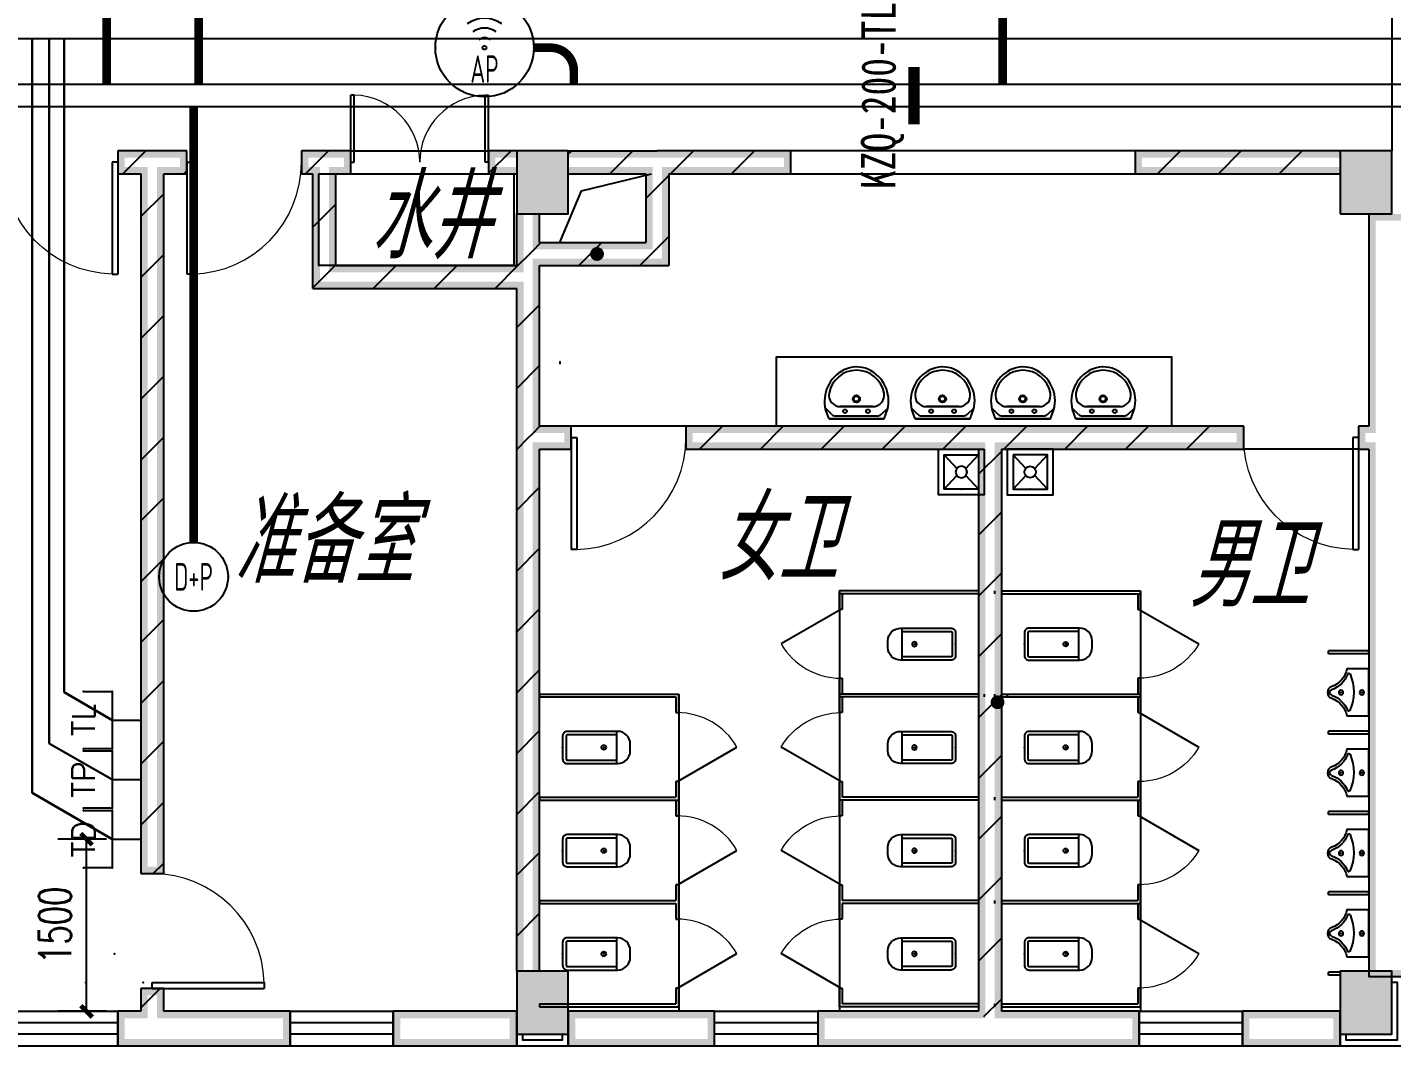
# Model space of a CAD drawing. Extents: x 1241380 to 1952554, y 1012187 to 1766051.
# Drawn here: x 1614576 to 1626465, y 1028613 to 1037489 of the extents above; entities that cross this region are included whole.
import ezdxf
from ezdxf.enums import TextEntityAlignment as Align

# ---------------------------------------------------------------- set-up
doc = ezdxf.new("R2010")
doc.units = 0
doc.linetypes.add('DASH', pattern=[0.35, 0.25, -0.1])
for name, color, linetype in [('1-建筑底图', 8, 'Continuous'), ('CABLETRAY_PDS', 4, 'Continuous'), ('EQUIP-插座', 3, 'Continuous'), ('EQUIP-照明', 3, 'Continuous'), ('EQUIP-通讯', 3, 'Continuous'), ('PUB_HATCH', 8, 'Continuous'), ('TEL_DIM', 3, 'Continuous'), ('WIRE-综合布线', 5, 'Continuous'), ('光纤点位', 3, 'Continuous'), ('内网桥架', 1, 'Continuous'), ('抗震支吊架', 2, 'Continuous'), ('红机电话', 3, 'Continuous'), ('蓝机电话', 3, 'Continuous')]:
    doc.layers.add(name, color=color, linetype=linetype)
doc.layers.add('内网线路', color=1, linetype='Continuous', lineweight=30)
doc.layers.get('EQUIP-插座').off()
doc.styles.add('_TEL_ATTDEF', font='GBENOR', dxfattribs={"width": 0.8, "height": 3, "bigfont": 'GBCBIG'})
doc.styles.add('_TEL_DIM', font='SIMPLEX', dxfattribs={"width": 0.8, "height": 3.5, "bigfont": 'HZTXT'})
doc.styles.add('A_DIM_T3', font='SIMPLEX', dxfattribs={"width": 0.7, "bigfont": 'HZ'})
doc.styles.add('kzcad', font='', dxfattribs={"width": 0.8})
doc.styles.get("Standard").update_dxf_attribs({"font": 'gbeitc.shx', "bigfont": 'gbcbig.shx'})
doc.styles.get('kzcad').set_extended_font_data('SimSun')
doc.linetypes.add('JIEDI', pattern='A,1.25,-0.25,0.25,-0.25,0.625,["/",Standard,S=0.6,R=0,X=0,Y=-0.3],0.625,-0.25,0.25,-0.25', length=4)
doc.dimstyles.new('_TCH_ARCH&&100', dxfattribs={"dimtxt": 280, "dimasz": 100, "dimexe": 250, "dimexo": 300, "dimgap": 135, "dimtad": 1, "dimdec": 0, "dimzin": 0, "dimdsep": 46, "dimtxsty": 'A_DIM_T3', "dimblk": 'ARCHTICK', "dimcen": 0.09, "dimclrt": 7, "dimazin": 2, "dimtfac": 1, "dimtdec": 0, "dimtix": 1, "dimtmove": 2, "dimatfit": 3, "dimfxl": 100, "dimtolj": 1, "dimtzin": 0, "dimarcsym": 0})
pattern_1 = [(45, (933820.03, 485085.73), (-265.16515, 265.16515), [])]

# ---------------------------------------------------------------- blocks, each defined once
blk = doc.blocks.new('$lvtry$00000202')
at = {"color": 0}
for p, q in [((-110, -40, 0), (-110, -470, 0)), ((100, -30, 0), (-100, -30, 0)), ((110, -470, 0), (110, -40, 0)), ((140, -470, 0), (-140, -470, 0))]:
    blk.add_line(p, q, dxfattribs=at)
at = {"color": 0, "elevation": 0}
blk.add_lwpolyline([(140, -40, 0.414214), (100, 0), (-100, 0, 0.414214), (-140, -40), (-140, -480, 0.414214), (-30, -590), (30, -590, 0.414214), (140, -480)], format="xyb", close=True, dxfattribs=at)
at = {"color": 0}
blk.add_circle((0, -359, 0), 20, dxfattribs=at)
for centre, start, end in [((-100, -40, 0), 90, 180), ((100, -40, 0), 0, 90)]:
    blk.add_arc(centre, 10, start, end, dxfattribs=at)
for p in [(0, 0, 0), (0, -359, 0)]:
    blk.add_point(p, dxfattribs=at)
blk = doc.blocks.new('$TCHSYS$APDOOR2D')
blk.add_line((0.5, 0), (0, 0.866))
at = {"lineweight": 13}
blk.add_arc((0.5, 0), 1, 120, 180, dxfattribs=at)
blk = doc.blocks.new('$lvtry$00000191')
for p, q in [((-150, -150), (-39, -269)), ((39, -269), (150, -150)), ((-150, -450), (-39, -331)), ((39, -331), (150, -450))]:
    blk.add_line(p, q)
for points in [[(200, -500), (200, -100), (-200, -100), (-200, -500)], [(150, -450), (150, -150), (-150, -150), (-150, -450)]]:
    blk.add_lwpolyline(points, close=True)
blk.add_circle((0, -300), 50)
blk.add_point((0, -150))
blk = doc.blocks.new('_E6')
for p, q in [((240, 0), (-240, 0)), ((-237, 0), (239, 0)), ((240, 0), (270, -79)), ((-213, -36), (-271, -91)), ((-240, 0), (-270, -79)), ((-179, -23), (181, -23)), ((141, -105), (-141, -105)), ((-141, -105), (141, -105)), ((217, -37), (274, -95))]:
    blk.add_line(p, q)
for centre, radius in [((-99, -65), 16.3), ((101, -65), 16.3), ((2, -172), 31.6), ((2, -172), 23)]:
    blk.add_circle(centre, radius)
for centre, radius, start, end in [((28, -152), 307, 166.1751, 244.7296), ((-141, -205), 100, 90, 190.5602), ((-179, -73), 50, 90, 133.181), ((-28, -152), 307, 297.0639, 13.8249), ((141, -205), 100, 349.4398, 90), ((181, -73), 50, 44.5607, 90), ((0, -179), 243, 190.5602, 349.4398), ((0, -201), 250, 245.8071, 296.4628), ((28, -152), 307, 266.589, 266.5936)]:
    blk.add_arc(centre, radius, start, end)
at = {"width": 0.8, "flags": 9}
for tag in ['XSIZE', 'YSIZE']:
    blk.add_attdef(tag, (0, 0), '', height=0.5, dxfattribs=at)
blk = doc.blocks.new('$DorLib2D$00000001')
at = {"color": 0}
for p, q in [((0.45, 0.975), (0.5, 0.975)), ((0.45, 0), (0.45, 0.975)), ((0.5, 0), (0.5, 0.975)), ((0.5, 0), (0.45, 0))]:
    blk.add_line(p, q, dxfattribs=at)
at = {"color": 0, "lineweight": 13}
blk.add_arc((0.475, 0), 0.975, 91.4693, 180, dxfattribs=at)
blk = doc.blocks.new('$WINLIB2D$00000001')
at = {"color": 0}
for points in [[(-0.5, 0.5), (-0.5, -0.5)], [(-0.5, 0.5), (0.5, 0.5)], [(0.5, -0.5), (0.5, 0.5)], [(0.5, 0.167), (-0.5, 0.167)], [(0.5, -0.167), (-0.5, -0.167)], [(-0.5, -0.5), (0.5, -0.5)]]:
    blk.add_lwpolyline(points, dxfattribs=at)
blk = doc.blocks.new('$DorLib2D$00000002')
at = {"color": 0}
for p, q in [((-0.5, 0), (-0.5, 0.4875)), ((-0.475, 0.4875), (-0.5, 0.4875)), ((-0.475, 0), (-0.475, 0.4875)), ((0.475, 0), (0.475, 0.4875)), ((0.475, 0.4875), (0.5, 0.4875)), ((0.5, 0), (0.5, 0.4875)), ((-0.5, 0), (-0.475, 0)), ((0.5, 0), (0.475, 0))]:
    blk.add_line(p, q, dxfattribs=at)
at = {"color": 0, "lineweight": 13}
for centre, start, end in [((-0.4875, 0), 0, 88.53072), ((0.4875, 0), 91.46928, 180)]:
    blk.add_arc(centre, 0.4875, start, end, dxfattribs=at)
blk = doc.blocks.new('_FZH')
blk.add_lwpolyline([(-0.5, -0.5), (0.5, -0.5), (0.5, 0.5), (-0.5, 0.5)], close=True)
at = {"layer": 'PUB_HATCH'}
blk.add_solid([(-0.5, -0.5), (0.5, -0.5), (-0.5, 0.5), (0.5, 0.5)], dxfattribs=at)
blk = doc.blocks.new('$lvtry$00000222')
at = {"color": 0, "elevation": 0}
blk.add_lwpolyline([(-205, -191), (-205, 0), (205, 0), (205, -191, 0.268068), (51, -323, -0.317765), (0, -360, -0.317765), (-51, -323, 0.268068)], format="xyb", close=True, dxfattribs=at)
at = {"color": 0}
for centre in [(0, -60, 0), (0, -242, 0)]:
    blk.add_circle(centre, 20, dxfattribs=at)
for centre, radius, start, end in [((-152, -175, 0), 10, 114.1084, 248.1394), ((5, -526, 0), 395, 66.6675, 114.1084), ((-243, -401, 0), 233, 19.2639, 68.1394), ((243, -401, 0), 233, 110.4941, 160.7361), ((158, -173, 0), 10, 290.4941, 66.6675), ((0, -316, 0), 24, 199.2639, 269.4998), ((0, -316, 0), 24, 270.5002, 340.7361)]:
    blk.add_arc(centre, radius, start, end, dxfattribs=at)
for p in [(0, -60, 0), (0, -242, 0)]:
    blk.add_point(p, dxfattribs=at)
blk = doc.blocks.new('1-二层建筑底图')
at = {"layer": '1-建筑底图'}
h = blk.add_hatch(dxfattribs=at)
h.set_pattern_fill('普通砖', color=256, scale=150, style=0)
h.set_pattern_definition(pattern_1)
h.paths.add_polyline_path([(1615665, 1081488), (1615665, 1081621), (1615365, 1081621), (1615365, 1081421), (1615565, 1081421), (1615625, 1081481)])
for points in [[(1615665, 1081621), (1615365, 1081621), (1615425, 1081561), (1615665, 1081561)], [(1615365, 1081621), (1615365, 1081421), (1615425, 1081481), (1615425, 1081561)], [(1615965, 1081621), (1615665, 1081621), (1615665, 1081561), (1615905, 1081561)], [(1615965, 1081421), (1615965, 1081621), (1615905, 1081561), (1615905, 1081481)], [(1617165, 1081621), (1616965, 1081621), (1617025, 1081561), (1617165, 1081561)], [(1616965, 1081621), (1616965, 1081421), (1617025, 1081481), (1617025, 1081561)], [(1617395, 1081621), (1617165, 1081621), (1617165, 1081561), (1617335, 1081561)], [(1617395, 1081421), (1617395, 1081621), (1617335, 1081561), (1617335, 1081481)], [(1618840, 1081561), (1618840, 1081621), (1618595, 1081621), (1618655, 1081561)], [(1618595, 1081621), (1618595, 1081421), (1618655, 1081481), (1618655, 1081561)], [(1619290, 1081621), (1618840, 1081621), (1618900, 1081561), (1619230, 1081561)], [(1618840, 1081621), (1618840, 1081071), (1618900, 1081131), (1618900, 1081561)], [(1619290, 1081071), (1619290, 1081621), (1619230, 1081561), (1619230, 1081131)], [(1619290, 1081621), (1619290, 1081561), (1620065, 1081561), (1620065, 1081621)], [(1621229, 1081621), (1620065, 1081621), (1620065, 1081561), (1621169, 1081561)], [(1621229, 1081421), (1621229, 1081621), (1621169, 1081561), (1621169, 1081481)], [(1626015, 1081561), (1626015, 1081621), (1624229, 1081621), (1624289, 1081561)], [(1624229, 1081621), (1624229, 1081421), (1624289, 1081481), (1624289, 1081561)], [(1626465, 1081621), (1626015, 1081621), (1626075, 1081561), (1626405, 1081561)], [(1626015, 1081621), (1626015, 1081071), (1626075, 1081131), (1626075, 1081561)], [(1626465, 1081071), (1626465, 1081621), (1626405, 1081561), (1626405, 1081131)], [(1615365, 1081421), (1615565, 1081421), (1615625, 1081481), (1615425, 1081481)], [(1615565, 1081421), (1615565, 1075321), (1615625, 1075381), (1615625, 1081481)], [(1615765, 1081421), (1615965, 1081421), (1615905, 1081481), (1615705, 1081481)], [(1615765, 1075321), (1615765, 1081421), (1615705, 1081481), (1615705, 1075381)], [(1616965, 1081421), (1617065, 1081421), (1617125, 1081481), (1617025, 1081481)], [(1617065, 1080421), (1617065, 1081421), (1617125, 1081481), (1617125, 1080481)], [(1617265, 1081421), (1617395, 1081421), (1617335, 1081481), (1617205, 1081481)], [(1617265, 1080621), (1617265, 1081421), (1617205, 1081481), (1617205, 1080561)], [(1618840, 1081421), (1618840, 1081481), (1618655, 1081481), (1618595, 1081421)], [(1619290, 1081481), (1619290, 1081421), (1619965, 1081421), (1620025, 1081481)], [(1619965, 1081421), (1619965, 1080821), (1620025, 1080761), (1620025, 1081481)], [(1620165, 1081421), (1621229, 1081421), (1621169, 1081481), (1620105, 1081481)], [(1620165, 1081421), (1620165, 1080621), (1620105, 1080681), (1620105, 1081481)], [(1626015, 1081421), (1626015, 1081481), (1624289, 1081481), (1624229, 1081421)], [(1618840, 1081071), (1619290, 1081071), (1619230, 1081131), (1618900, 1081131)], [(1626015, 1081071), (1626465, 1081071), (1626405, 1081131), (1626075, 1081131)], [(1618900, 1081071), (1618840, 1081071), (1618840, 1080721), (1618900, 1080721)], [(1619040, 1081071), (1618980, 1081071), (1618980, 1080761), (1619040, 1080821)], [(1626265, 1081071), (1626265, 1079221), (1626325, 1079161), (1626325, 1081071)], [(1626465, 1081071), (1626465, 1081071), (1626265, 1081071), (1626265, 1081011), (1626565, 1081011), (1626565, 1081071)], [(1619040, 1080821), (1619965, 1080821), (1620025, 1080761), (1618980, 1080761)], [(1618840, 1080621), (1618840, 1080721), (1618900, 1080721), (1618900, 1080561)], [(1619040, 1080521), (1619040, 1080621), (1618980, 1080681), (1618980, 1080521)], [(1619040, 1080621), (1620165, 1080621), (1620105, 1080681), (1618980, 1080681)], [(1617265, 1080621), (1618840, 1080621), (1618900, 1080561), (1617205, 1080561)], [(1619040, 1079221), (1619040, 1080521), (1618980, 1080521), (1618980, 1079161)], [(1617065, 1080421), (1618840, 1080421), (1618900, 1080481), (1617125, 1080481)], [(1618840, 1079121), (1618840, 1080421), (1618900, 1080481), (1618900, 1079121)], [(1619315, 1079221), (1619040, 1079221), (1618980, 1079161), (1619255, 1079161)], [(1619315, 1079021), (1619315, 1079221), (1619255, 1079161), (1619255, 1079081)], [(1622965, 1079221), (1620315, 1079221), (1620375, 1079161), (1622965, 1079161)], [(1620315, 1079221), (1620315, 1079021), (1620375, 1079081), (1620375, 1079161)], [(1625175, 1079221), (1622965, 1079221), (1622965, 1079161), (1625115, 1079161)], [(1625175, 1079021), (1625175, 1079221), (1625115, 1079161), (1625115, 1079081)], [(1626265, 1079221), (1626175, 1079221), (1626235, 1079161), (1626325, 1079161)], [(1626175, 1079221), (1626175, 1079021), (1626235, 1079081), (1626235, 1079161)], [(1618840, 1074471), (1618900, 1074471), (1618900, 1079121), (1618840, 1079121)], [(1619040, 1079021), (1619315, 1079021), (1619255, 1079081), (1618980, 1079081)], [(1618980, 1074471), (1619040, 1074471), (1619040, 1079021), (1618980, 1079081)], [(1620315, 1079021), (1622865, 1079021), (1622925, 1079081), (1620375, 1079081)], [(1622865, 1079021), (1622865, 1074121), (1622925, 1074061), (1622925, 1079081)], [(1623065, 1079021), (1623065, 1074121), (1623005, 1074061), (1623005, 1079081)], [(1623065, 1079021), (1625175, 1079021), (1625115, 1079081), (1623005, 1079081)], [(1626175, 1079021), (1626265, 1079021), (1626325, 1079081), (1626235, 1079081)], [(1626265, 1079021), (1626265, 1074421), (1626325, 1074421), (1626325, 1079081)], [(1615565, 1075321), (1615765, 1075321), (1615705, 1075381), (1615625, 1075381)], [(1619290, 1074471), (1618840, 1074471), (1618900, 1074411), (1619230, 1074411)], [(1618840, 1074471), (1618840, 1073921), (1618900, 1073981), (1618900, 1074411)], [(1619290, 1073921), (1619290, 1074471), (1619230, 1074411), (1619230, 1073981)], [(1626465, 1074471), (1626015, 1074471), (1626075, 1074411), (1626405, 1074411)], [(1626015, 1074471), (1626015, 1073921), (1626075, 1073981), (1626075, 1074411)], [(1626565, 1074421), (1626265, 1074421), (1626265, 1074481), (1626565, 1074481)], [(1626465, 1073921), (1626465, 1074471), (1626405, 1074411), (1626405, 1073981)], [(1615765, 1074321), (1615565, 1074321), (1615625, 1074261), (1615705, 1074261)], [(1615565, 1074321), (1615565, 1074121), (1615625, 1074061), (1615625, 1074261)], [(1615765, 1074121), (1615765, 1074321), (1615705, 1074261), (1615705, 1074061)], [(1615565, 1074121), (1615365, 1074121), (1615425, 1074061), (1615625, 1074061)], [(1615365, 1074121), (1615365, 1073821), (1615425, 1073881), (1615425, 1074061)], [(1616865, 1074121), (1615765, 1074121), (1615705, 1074061), (1616805, 1074061)], [(1616865, 1073821), (1616865, 1074121), (1616805, 1074061), (1616805, 1073881)], [(1618840, 1074121), (1617765, 1074121), (1617825, 1074061), (1618780, 1074061)], [(1617765, 1074121), (1617765, 1073821), (1617825, 1073881), (1617825, 1074061)], [(1618840, 1073821), (1618840, 1074121), (1618780, 1074061), (1618780, 1073881)], [(1620565, 1074121), (1619290, 1074121), (1619350, 1074061), (1620505, 1074061)], [(1619290, 1074121), (1619290, 1073821), (1619350, 1073881), (1619350, 1074061)], [(1620565, 1073821), (1620565, 1074121), (1620505, 1074061), (1620505, 1073881)], [(1622865, 1074121), (1621465, 1074121), (1621525, 1074061), (1622925, 1074061)], [(1621465, 1074121), (1621465, 1073821), (1621525, 1073881), (1621525, 1074061)], [(1624265, 1074121), (1623065, 1074121), (1623005, 1074061), (1624205, 1074061)], [(1624265, 1073821), (1624265, 1074121), (1624205, 1074061), (1624205, 1073881)], [(1626015, 1074121), (1625165, 1074121), (1625225, 1074061), (1625955, 1074061)], [(1625165, 1074121), (1625165, 1073821), (1625225, 1073881), (1625225, 1074061)], [(1626015, 1073821), (1626015, 1074121), (1625955, 1074061), (1625955, 1073881)], [(1618840, 1073921), (1619290, 1073921), (1619230, 1073981), (1618900, 1073981)], [(1626015, 1073921), (1626465, 1073921), (1626405, 1073981), (1626075, 1073981)], [(1615365, 1073821), (1615665, 1073821), (1615665, 1073881), (1615425, 1073881)], [(1615665, 1073821), (1616865, 1073821), (1616805, 1073881), (1615665, 1073881)], [(1617765, 1073821), (1618840, 1073821), (1618780, 1073881), (1617825, 1073881)], [(1619290, 1073821), (1620565, 1073821), (1620505, 1073881), (1619350, 1073881)], [(1621465, 1073821), (1622965, 1073821), (1622965, 1073881), (1621525, 1073881)], [(1622965, 1073821), (1624265, 1073821), (1624205, 1073881), (1622965, 1073881)], [(1625165, 1073821), (1626015, 1073821), (1625955, 1073881), (1625225, 1073881)]]:
    blk.add_hatch(color=256, dxfattribs=at).paths.add_polyline_path(points)
h = blk.add_hatch(dxfattribs=at)
h.set_pattern_fill('普通砖', color=256, scale=150, style=0)
h.set_pattern_definition(pattern_1)
h.paths.add_polyline_path([(1615705, 1081481), (1615765, 1081421), (1615965, 1081421), (1615965, 1081621), (1615665, 1081621), (1615665, 1081488)])
h = blk.add_hatch(dxfattribs=at)
h.set_pattern_fill('普通砖', color=256, scale=150, style=0)
h.set_pattern_definition(pattern_1)
h.paths.add_polyline_path([(1617165, 1081488), (1617165, 1081621), (1616965, 1081621), (1616965, 1081421), (1617065, 1081421), (1617125, 1081481)])
h = blk.add_hatch(dxfattribs=at)
h.set_pattern_fill('普通砖', color=256, scale=150, style=0)
h.set_pattern_definition(pattern_1)
h.paths.add_polyline_path([(1617205, 1081481), (1617265, 1081421), (1617395, 1081421), (1617395, 1081621), (1617165, 1081621), (1617165, 1081488)])
h = blk.add_hatch(dxfattribs=at)
h.set_pattern_fill('普通砖', color=256, scale=150, style=0)
h.set_pattern_definition(pattern_1)
h.paths.add_polyline_path([(1618840, 1081421), (1618840, 1081621), (1618595, 1081621), (1618595, 1081421)])
h = blk.add_hatch(dxfattribs=at)
h.set_pattern_fill('普通砖', color=256, scale=150, style=0)
h.set_pattern_definition(pattern_1)
h.paths.add_polyline_path([(1619290, 1081621), (1619290, 1081421), (1619965, 1081421), (1620025, 1081481), (1620065, 1081488), (1620065, 1081621)])
h = blk.add_hatch(dxfattribs=at)
h.set_pattern_fill('普通砖', color=256, scale=150, style=0)
h.set_pattern_definition(pattern_1)
h.paths.add_polyline_path([(1620105, 1081481), (1620165, 1081421), (1621229, 1081421), (1621229, 1081621), (1620065, 1081621), (1620065, 1081488)])
h = blk.add_hatch(dxfattribs=at)
h.set_pattern_fill('普通砖', color=256, scale=150, style=0)
h.set_pattern_definition(pattern_1)
h.paths.add_polyline_path([(1626015, 1081421), (1626015, 1081621), (1624229, 1081621), (1624229, 1081421)])
h = blk.add_hatch(dxfattribs=at)
h.set_pattern_fill('普通砖', color=256, scale=150, style=0)
h.set_pattern_definition(pattern_1)
h.paths.add_polyline_path([(1615625, 1081481), (1615565, 1081421), (1615565, 1075321), (1615765, 1075321), (1615765, 1081421), (1615705, 1081481), (1615665, 1081488)])
h = blk.add_hatch(dxfattribs=at)
h.set_pattern_fill('普通砖', color=256, scale=150, style=0)
h.set_pattern_definition(pattern_1)
h.paths.add_polyline_path([(1617065, 1080421), (1617265, 1080621), (1617265, 1081421), (1617205, 1081481), (1617165, 1081488), (1617125, 1081481), (1617065, 1081421)])
h = blk.add_hatch(dxfattribs=at)
h.set_pattern_fill('普通砖', color=256, scale=150, style=0)
h.set_pattern_definition(pattern_1)
h.paths.add_polyline_path([(1620065, 1081488), (1620025, 1081481), (1619965, 1081421), (1619965, 1080821), (1620165, 1080621), (1620165, 1081421), (1620105, 1081481)])
h = blk.add_hatch(dxfattribs=at)
h.set_pattern_fill('普通砖', color=256, scale=150, style=0)
h.set_pattern_definition(pattern_1)
h.paths.add_polyline_path([(1619040, 1081071), (1618840, 1081071), (1618840, 1080721), (1618973, 1080721), (1618980, 1080761), (1619040, 1080821)])
h = blk.add_hatch(dxfattribs=at)
h.set_pattern_fill('普通砖', color=256, scale=150, style=0)
h.set_pattern_definition(pattern_1)
h.paths.add_polyline_path([(1618973, 1080721), (1618980, 1080681), (1619040, 1080621), (1620165, 1080621), (1619965, 1080821), (1619040, 1080821), (1618980, 1080761)])
h = blk.add_hatch(dxfattribs=at)
h.set_pattern_fill('普通砖', color=256, scale=150, style=0)
h.set_pattern_definition(pattern_1)
h.paths.add_polyline_path([(1618907, 1080521), (1619040, 1080521), (1619040, 1080621), (1618980, 1080681), (1618973, 1080721), (1618840, 1080721), (1618840, 1080621), (1618900, 1080561)])
h = blk.add_hatch(dxfattribs=at)
h.set_pattern_fill('普通砖', color=256, scale=150, style=0)
h.set_pattern_definition(pattern_1)
h.paths.add_polyline_path([(1617265, 1080621), (1617065, 1080421), (1618840, 1080421), (1618900, 1080481), (1618907, 1080521), (1618900, 1080561), (1618840, 1080621)])
h = blk.add_hatch(dxfattribs=at)
h.set_pattern_fill('普通砖', color=256, scale=150, style=0)
h.set_pattern_definition(pattern_1)
h.paths.add_polyline_path([(1618973, 1079121), (1618980, 1079161), (1619040, 1079221), (1619040, 1080521), (1618907, 1080521), (1618900, 1080481), (1618840, 1080421), (1618840, 1079121)])
h = blk.add_hatch(dxfattribs=at)
h.set_pattern_fill('普通砖', color=256, scale=150, style=0)
h.set_pattern_definition(pattern_1)
h.paths.add_polyline_path([(1618980, 1079081), (1619040, 1079021), (1619315, 1079021), (1619315, 1079221), (1619040, 1079221), (1618980, 1079161), (1618973, 1079121)])
h = blk.add_hatch(dxfattribs=at)
h.set_pattern_fill('普通砖', color=256, scale=150, style=0)
h.set_pattern_definition(pattern_1)
h.paths.add_polyline_path([(1622965, 1079088), (1622965, 1079221), (1620315, 1079221), (1620315, 1079021), (1622865, 1079021), (1622925, 1079081)])
h = blk.add_hatch(dxfattribs=at)
h.set_pattern_fill('普通砖', color=256, scale=150, style=0)
h.set_pattern_definition(pattern_1)
h.paths.add_polyline_path([(1623005, 1079081), (1623065, 1079021), (1625175, 1079021), (1625175, 1079221), (1622965, 1079221), (1622965, 1079088)])
h = blk.add_hatch(dxfattribs=at)
h.set_pattern_fill('普通砖', color=256, scale=150, style=0)
h.set_pattern_definition(pattern_1)
h.paths.add_polyline_path([(1626365, 1079121), (1626265, 1079221), (1626175, 1079221), (1626175, 1079021), (1626265, 1079021)])
h = blk.add_hatch(dxfattribs=at)
h.set_pattern_fill('普通砖', color=256, scale=150, style=0)
h.set_pattern_definition(pattern_1)
h.paths.add_polyline_path([(1618840, 1074471), (1619040, 1074471), (1619040, 1079021), (1618980, 1079081), (1618973, 1079121), (1618840, 1079121)])
h = blk.add_hatch(dxfattribs=at)
h.set_pattern_fill('普通砖', color=256, scale=150, style=0)
h.set_pattern_definition(pattern_1)
h.paths.add_polyline_path([(1622965, 1079088), (1622925, 1079081), (1622865, 1079021), (1622865, 1074121), (1622965, 1074021), (1623065, 1074121), (1623065, 1079021), (1623005, 1079081)])
h = blk.add_hatch(dxfattribs=at)
h.set_pattern_fill('普通砖', color=256, scale=150, style=0)
h.set_pattern_definition(pattern_1)
h.paths.add_polyline_path([(1615665, 1074021), (1615765, 1074121), (1615765, 1074321), (1615565, 1074321), (1615565, 1074121)])
for p, q in [((1626465, 1083621), (1626465, 1081621)), ((1615665, 1081621), (1615365, 1081621)), ((1615365, 1081621), (1615365, 1081421)), ((1615965, 1081621), (1615665, 1081621)), ((1615965, 1081421), (1615965, 1081621)), ((1617165, 1081621), (1616965, 1081621)), ((1616965, 1081621), (1616965, 1081421)), ((1617395, 1081621), (1617165, 1081621)), ((1617395, 1081421), (1617395, 1081621)), ((1617395, 1081621), (1618595, 1081621)), ((1618840, 1081621), (1618595, 1081621)), ((1618595, 1081621), (1618595, 1081421)), ((1619290, 1081621), (1620065, 1081621)), ((1621229, 1081621), (1620065, 1081621)), ((1621229, 1081421), (1621229, 1081621)), ((1626015, 1081621), (1624229, 1081621)), ((1624229, 1081621), (1624229, 1081421)), ((1615365, 1081421), (1615565, 1081421)), ((1615565, 1081421), (1615565, 1075321)), ((1615765, 1081421), (1615965, 1081421)), ((1615765, 1075321), (1615765, 1081421)), ((1616965, 1081421), (1617065, 1081421)), ((1617065, 1080421), (1617065, 1081421)), ((1617265, 1081421), (1617395, 1081421)), ((1617265, 1080621), (1617265, 1081421)), ((1617395, 1081421), (1618595, 1081421)), ((1618595, 1081421), (1618840, 1081421)), ((1619290, 1081421), (1619965, 1081421)), ((1619965, 1081421), (1619965, 1080821)), ((1620165, 1081421), (1621229, 1081421)), ((1620165, 1081421), (1620165, 1080621)), ((1624229, 1081421), (1626015, 1081421)), ((1618840, 1080721), (1618840, 1081071)), ((1619040, 1080821), (1619040, 1081071)), ((1626265, 1081071), (1626265, 1079221)), ((1619040, 1080821), (1619965, 1080821)), ((1618840, 1080621), (1618840, 1080721)), ((1617265, 1080621), (1618840, 1080621)), ((1619040, 1080521), (1619040, 1080621)), ((1619040, 1080621), (1620165, 1080621)), ((1619040, 1079221), (1619040, 1080521)), ((1617065, 1080421), (1618840, 1080421)), ((1618840, 1079121), (1618840, 1080421)), ((1619215, 1079786), (1619215, 1079761)), ((1619215, 1079786), (1619215, 1079761)), ((1619315, 1079221), (1619040, 1079221)), ((1619315, 1079021), (1619315, 1079221)), ((1620315, 1079221), (1619315, 1079221)), ((1622965, 1079221), (1620315, 1079221)), ((1620315, 1079221), (1620315, 1079021)), ((1625175, 1079221), (1622965, 1079221)), ((1625175, 1079021), (1625175, 1079221)), ((1626265, 1079221), (1626175, 1079221)), ((1626175, 1079221), (1626175, 1079021)), ((1618840, 1074471), (1618840, 1079121)), ((1619040, 1079021), (1619315, 1079021)), ((1619040, 1074471), (1619040, 1079021)), ((1620315, 1079021), (1622865, 1079021)), ((1622865, 1079021), (1622865, 1074121)), ((1623065, 1079021), (1623065, 1074121)), ((1623065, 1079021), (1625175, 1079021)), ((1626175, 1079021), (1625175, 1079021)), ((1626175, 1079021), (1626265, 1079021)), ((1626265, 1079021), (1626265, 1074421)), ((1622865, 1077786), (1621652, 1077786)), ((1621652, 1077624), (1621652, 1077786)), ((1622865, 1077786), (1621677, 1077786)), ((1622865, 1077786), (1622865, 1077761)), ((1622865, 1077786), (1622865, 1077761)), ((1623005, 1077786), (1623005, 1077761)), ((1623005, 1077786), (1623005, 1077761)), ((1623065, 1077786), (1624277, 1077786)), ((1624277, 1077624), (1624277, 1077786)), ((1622865, 1077761), (1621652, 1077761)), ((1622865, 1077761), (1621677, 1077761)), ((1621677, 1077761), (1621677, 1077624)), ((1623065, 1077761), (1624277, 1077761)), ((1624252, 1077761), (1624252, 1077624)), ((1621677, 1077624), (1621652, 1077624)), ((1624252, 1077624), (1624277, 1077624)), ((1626265, 1077262), (1625915, 1077262)), ((1625915, 1077237), (1625915, 1077262)), ((1626265, 1077237), (1625915, 1077237)), ((1626265, 1077237), (1626265, 1077262)), ((1621652, 1076861), (1621652, 1077024)), ((1621652, 1077024), (1621677, 1077024)), ((1621677, 1077024), (1621677, 1076886)), ((1624277, 1077024), (1624252, 1077024)), ((1624252, 1077024), (1624252, 1076886)), ((1624277, 1076861), (1624277, 1077024)), ((1619040, 1076886), (1620252, 1076886)), ((1619040, 1076886), (1619040, 1076861)), ((1619040, 1076861), (1620227, 1076861)), ((1620227, 1076861), (1620227, 1076724)), ((1620252, 1076724), (1620252, 1076886)), ((1622865, 1076886), (1621652, 1076886)), ((1621652, 1076724), (1621652, 1076886)), ((1622865, 1076886), (1621652, 1076886)), ((1622865, 1076861), (1621652, 1076861)), ((1622865, 1076861), (1621652, 1076861)), ((1622865, 1076886), (1621677, 1076886)), ((1622865, 1076886), (1621677, 1076886)), ((1622865, 1076861), (1621677, 1076861)), ((1621677, 1076861), (1621677, 1076724)), ((1622865, 1076861), (1621677, 1076861)), ((1622865, 1076886), (1622865, 1076861)), ((1622865, 1076886), (1622865, 1076861)), ((1622865, 1076886), (1622865, 1076861)), ((1622865, 1076886), (1622865, 1076861)), ((1622865, 1076886), (1622865, 1076861)), ((1622915, 1076886), (1622915, 1076861)), ((1622915, 1076886), (1622915, 1076861)), ((1622915, 1076886), (1622915, 1076861)), ((1622915, 1076886), (1622915, 1076861)), ((1622915, 1076886), (1622915, 1076861)), ((1623005, 1076886), (1623005, 1076861)), ((1623005, 1076886), (1623005, 1076861)), ((1623005, 1076886), (1623005, 1076861)), ((1623005, 1076886), (1623005, 1076861)), ((1623065, 1076886), (1624252, 1076886)), ((1623065, 1076886), (1624277, 1076886)), ((1623065, 1076886), (1624252, 1076886)), ((1623065, 1076861), (1624277, 1076861)), ((1623065, 1076861), (1624252, 1076861)), ((1623065, 1076861), (1624277, 1076861)), ((1623115, 1076886), (1623115, 1076861)), ((1623115, 1076886), (1623115, 1076861)), ((1623115, 1076886), (1623115, 1076861)), ((1623115, 1076886), (1623115, 1076861)), ((1624252, 1076861), (1624252, 1076724)), ((1624277, 1076724), (1624277, 1076886)), ((1620227, 1076724), (1620252, 1076724)), ((1621677, 1076724), (1621652, 1076724)), ((1624252, 1076724), (1624277, 1076724)), ((1626265, 1076562), (1625915, 1076562)), ((1625915, 1076537), (1625915, 1076562)), ((1626265, 1076537), (1625915, 1076537)), ((1626265, 1076537), (1626265, 1076562)), ((1620252, 1076124), (1620227, 1076124)), ((1620227, 1076124), (1620227, 1075986)), ((1620252, 1075961), (1620252, 1076124)), ((1621652, 1075961), (1621652, 1076124)), ((1621652, 1076124), (1621677, 1076124)), ((1621677, 1076124), (1621677, 1075986)), ((1624277, 1076124), (1624252, 1076124)), ((1624252, 1076124), (1624252, 1075986)), ((1624277, 1075961), (1624277, 1076124)), ((1619040, 1075986), (1620227, 1075986)), ((1619040, 1075986), (1619040, 1075961)), ((1619040, 1075986), (1619040, 1075961)), ((1619040, 1075961), (1620252, 1075961)), ((1620227, 1075961), (1620227, 1075824)), ((1620252, 1075824), (1620252, 1075986)), ((1621652, 1075824), (1621652, 1075986)), ((1622865, 1075961), (1621652, 1075961)), ((1622865, 1075986), (1621677, 1075986)), ((1621677, 1075961), (1621677, 1075824)), ((1622865, 1075986), (1622865, 1075961)), ((1622865, 1075986), (1622865, 1075961)), ((1623005, 1075986), (1623005, 1075961)), ((1623005, 1075986), (1623005, 1075961)), ((1623065, 1075986), (1624252, 1075986)), ((1623065, 1075986), (1624252, 1075986)), ((1623065, 1075961), (1624277, 1075961)), ((1623065, 1075961), (1624252, 1075961)), ((1624252, 1075961), (1624252, 1075824)), ((1624277, 1075824), (1624277, 1075974)), ((1620227, 1075824), (1620252, 1075824)), ((1621677, 1075824), (1621652, 1075824)), ((1624252, 1075824), (1624277, 1075824)), ((1626265, 1075862), (1625915, 1075862)), ((1625915, 1075837), (1625915, 1075862)), ((1626265, 1075837), (1625915, 1075837)), ((1626265, 1075837), (1626265, 1075862)), ((1615565, 1075321), (1615765, 1075321)), ((1620252, 1075224), (1620227, 1075224)), ((1620227, 1075224), (1620227, 1075086)), ((1620252, 1075074), (1620252, 1075224)), ((1621652, 1075074), (1621652, 1075224)), ((1621652, 1075224), (1621677, 1075224)), ((1621677, 1075224), (1621677, 1075086)), ((1624277, 1075224), (1624252, 1075224)), ((1624252, 1075224), (1624252, 1075086)), ((1624277, 1075061), (1624277, 1075224)), ((1619040, 1075086), (1620227, 1075086)), ((1619040, 1075086), (1619040, 1075061)), ((1619040, 1075061), (1620227, 1075061)), ((1620227, 1075061), (1620227, 1074924)), ((1620252, 1074924), (1620252, 1075074)), ((1621652, 1074924), (1621652, 1075074)), ((1622865, 1075086), (1621677, 1075086)), ((1622865, 1075061), (1621677, 1075061)), ((1621677, 1075061), (1621677, 1074924)), ((1622865, 1075086), (1622865, 1075061)), ((1623005, 1075086), (1623005, 1075061)), ((1623005, 1075086), (1623005, 1075061)), ((1623065, 1075086), (1624252, 1075086)), ((1623065, 1075086), (1624252, 1075086)), ((1623065, 1075061), (1624277, 1075061)), ((1623065, 1075061), (1624252, 1075061)), ((1624252, 1075061), (1624252, 1074924)), ((1624277, 1074924), (1624277, 1075074)), ((1626265, 1075162), (1625915, 1075162)), ((1625915, 1075137), (1625915, 1075162)), ((1626265, 1075137), (1625915, 1075137)), ((1626265, 1075137), (1626265, 1075162)), ((1620227, 1074924), (1620252, 1074924)), ((1621677, 1074924), (1621652, 1074924)), ((1624252, 1074924), (1624277, 1074924)), ((1626015, 1074462), (1625915, 1074462)), ((1625915, 1074437), (1625915, 1074462)), ((1626015, 1074437), (1625915, 1074437)), ((1626565, 1074421), (1626265, 1074421)), ((1615765, 1074321), (1615565, 1074321)), ((1615565, 1074321), (1615565, 1074121)), ((1615765, 1074121), (1615765, 1074321)), ((1620252, 1074324), (1620227, 1074324)), ((1620227, 1074324), (1620227, 1074186)), ((1620252, 1074161), (1620252, 1074324)), ((1621652, 1074161), (1621652, 1074324)), ((1621652, 1074324), (1621677, 1074324)), ((1621677, 1074324), (1621677, 1074186)), ((1624277, 1074324), (1624252, 1074324)), ((1624252, 1074324), (1624252, 1074186)), ((1624277, 1074161), (1624277, 1074324)), ((1615565, 1074121), (1615365, 1074121)), ((1615365, 1074121), (1615365, 1073821)), ((1616865, 1074121), (1615765, 1074121)), ((1616865, 1073821), (1616865, 1074121)), ((1618840, 1074121), (1617765, 1074121)), ((1617765, 1074121), (1617765, 1073821)), ((1618840, 1073821), (1618840, 1074121)), ((1619040, 1074186), (1620227, 1074186)), ((1619040, 1074186), (1619040, 1074161)), ((1619040, 1074161), (1620252, 1074161)), ((1620565, 1074121), (1619290, 1074121)), ((1619290, 1074121), (1619290, 1073821)), ((1620565, 1073821), (1620565, 1074121)), ((1622865, 1074121), (1621465, 1074121)), ((1621465, 1074121), (1621465, 1073821)), ((1622865, 1074161), (1621652, 1074161)), ((1622865, 1074186), (1621677, 1074186)), ((1622865, 1074186), (1622865, 1074161)), ((1623005, 1074186), (1623005, 1074161)), ((1623065, 1074186), (1624252, 1074186)), ((1623065, 1074161), (1624277, 1074161)), ((1624265, 1074121), (1623065, 1074121)), ((1624265, 1073821), (1624265, 1074121)), ((1626015, 1074121), (1625165, 1074121)), ((1625165, 1074121), (1625165, 1073821)), ((1626015, 1073821), (1626015, 1074121)), ((1615365, 1073821), (1615665, 1073821)), ((1615665, 1073821), (1616865, 1073821)), ((1617765, 1073821), (1618840, 1073821)), ((1619290, 1073821), (1620565, 1073821)), ((1621465, 1073821), (1622965, 1073821)), ((1622965, 1073821), (1624265, 1073821)), ((1625165, 1073821), (1626015, 1073821))]:
    blk.add_line(p, q, dxfattribs=at)
at = {"layer": '1-建筑底图', "linetype": 'DASH'}
for p, q in [((1624229, 1081621), (1621229, 1081621)), ((1621229, 1081421), (1624229, 1081421))]:
    blk.add_line(p, q, dxfattribs=at)
at = {"layer": '1-建筑底图'}
blk.add_lwpolyline([(1617115, 1081421), (1618815, 1081421), (1618815, 1080621), (1617115, 1080621)], close=True, dxfattribs=at)
for points in [[(1619215, 1080821), (1619406, 1081271), (1620015, 1081421)], [(1624550, 1079221), (1624550, 1079821), (1621100, 1079821), (1621100, 1079221)], [(1622865, 1077786), (1621652, 1077786), (1621652, 1074121)], [(1624277, 1077786), (1624277, 1074121)], [(1620252, 1076886), (1620252, 1074121)], [(1626015, 1073921), (1626015, 1073821), (1626565, 1073821), (1626565, 1074421), (1626465, 1074421)], [(1626065, 1073921), (1626065, 1073871), (1626515, 1073871), (1626515, 1074371), (1626465, 1074371)], [(1618840, 1073921), (1618840, 1073821), (1619290, 1073821), (1619290, 1073921)], [(1618890, 1073921), (1618890, 1073871), (1619240, 1073871), (1619240, 1073921)]]:
    blk.add_lwpolyline(points, dxfattribs=at)
at = {"layer": '1-建筑底图', "const_width": 60}
for points in [[(1619534, 1080692, 1), (1619546, 1080751, 1)], [(1623026, 1076785, 1), (1623035, 1076844, 1)]]:
    blk.add_lwpolyline(points, format="xyb", close=True, dxfattribs=at)
at = {"layer": '1-建筑底图'}
for name, p, xscale, yscale, zscale, rotation in [('$DorLib2D$00000002', (1617995, 1081521), 1200, 1200, 200, 359.99999999992), ('_FZH', (1619065, 1081346), 449.9999998612329, 550.0664063263685, 550.0664063263685, 8.878653025389045e-09), ('_FZH', (1626240, 1081346), 449.9999998612329, 550.0664063263685, 550.0664063263685, 8.878653025389045e-09), ('$DorLib2D$00000001', (1614865, 1081521), 1000, -1000, 1000, 359.9999999999764), ('$DorLib2D$00000001', (1616465, 1081521), -1000, -1000, -1000, 359.9999999999777), ('$DorLib2D$00000001', (1619815, 1079121), 1000, 1000, 1000, 180), ('$DorLib2D$00000001', (1625675, 1079121), -1000, 1000, -1000, 180), ('$TCHSYS$APDOOR2D', (1621665, 1077324), -600, -600, 25, 270.0000005856783), ('$TCHSYS$APDOOR2D', (1624265, 1077324), 600, -600, 25, 89.99999941432172), ('$TCHSYS$APDOOR2D', (1620240, 1076424), -600, -600, 25, 90.00000058660213), ('$TCHSYS$APDOOR2D', (1621665, 1076424), 600, -600, 25, 269.9999994133979), ('$TCHSYS$APDOOR2D', (1624265, 1076424), 600, -600, 25, 89.99999941432172), ('$TCHSYS$APDOOR2D', (1620240, 1075524), -600, -600, 25, 90.00000039946814), ('$TCHSYS$APDOOR2D', (1621665, 1075524), 600, -600, 25, 269.9999996005319), ('$TCHSYS$APDOOR2D', (1624265, 1075524), 600, -600, 25, 89.99999941432172), ('$DorLib2D$00000001', (1615665, 1074821), -1000, -1000, -1000, 90), ('$TCHSYS$APDOOR2D', (1620240, 1074624), -600, -600, 25, 90.00000058660213), ('$TCHSYS$APDOOR2D', (1621665, 1074624), 600, -600, 25, 269.9999994133979), ('$TCHSYS$APDOOR2D', (1624265, 1074624), 600, -600, 25, 89.99999941432172), ('_FZH', (1619065, 1074196), 449.9999998612329, 550.0664062451106, 550.0664062451106, 8.878653025389045e-09), ('_FZH', (1626240, 1074196), 449.9999998612329, 550.0664062451106, 550.0664062451106, 8.878653025389045e-09), ('$WINLIB2D$00000001', (1614915, 1073971), -900, -300, -900, 180), ('$WINLIB2D$00000001', (1617315, 1073971), -900, -300, -900, 180), ('$WINLIB2D$00000001', (1621015, 1073971), -900, 300, -900, 180), ('$WINLIB2D$00000001', (1624715, 1073971), -900, -300, -900, 180)]:
    blk.add_blockref(name, p, dxfattribs=dict(at, xscale=xscale, yscale=yscale, zscale=zscale, rotation=rotation))
for name, p, rotation in [('_E6', (1621802, 1079286), 180), ('_E6', (1622552, 1079286), 180), ('_E6', (1623252, 1079286), 180), ('_E6', (1623952, 1079286), 180), ('$lvtry$00000202', (1623265, 1077321), 89.99999941431072), ('$lvtry$00000202', (1619240, 1076421), 89.9999994133869), ('$lvtry$00000202', (1623265, 1076421), 89.99999941431072), ('$lvtry$00000202', (1619240, 1075521), 89.9999994133869), ('$lvtry$00000202', (1623265, 1075521), 89.99999941431072), ('$lvtry$00000202', (1619240, 1074621), 89.9999994133869), ('$lvtry$00000202', (1623265, 1074621), 89.99999941431072)]:
    blk.add_blockref(name, p, dxfattribs=dict(at, rotation=rotation))
at = {"layer": '1-建筑底图', "yscale": -1}
blk.add_blockref('$lvtry$00000191', (1622715, 1078521), dxfattribs=at)
at = {"layer": '1-建筑底图', "xscale": -1, "yscale": -1}
blk.add_blockref('$lvtry$00000191', (1623315, 1078521), dxfattribs=at)
at = {"layer": '1-建筑底图', "xscale": -1}
for p, rotation in [((1622665, 1077321), 270.0000005856893), ((1622665, 1076421), 270.0000005866131), ((1622665, 1075521), 270.0000005866131), ((1622665, 1074621), 270.0000005866131)]:
    blk.add_blockref('$lvtry$00000202', p, dxfattribs=dict(at, rotation=rotation))
at = {"layer": '1-建筑底图', "yscale": -1, "rotation": 90}
for p in [(1626265, 1076900), (1626265, 1076200), (1626265, 1075500), (1626265, 1074800)]:
    blk.add_blockref('$lvtry$00000222', p, dxfattribs=at)
at = {"layer": '1-建筑底图'}
for s, p in [('水井', (1617559, 1080683)), ('准备室', (1616372, 1077856)), ('女卫', (1620588, 1077876)), ('男卫', (1624694, 1077647))]:
    blk.add_text(s, height=723.4, dxfattribs=at).set_placement(p)
blk = doc.blocks.new('$equip_U$00000080(win7-PC-wzy)')
blk.add_circle((0, 0.5), 0.5)
for p in [(0, 0.999), (-0.5, 0.5), (0.5, 0.5)]:
    blk.add_point(p)
at = {"color": 7, "style": '_TEL_DIM', "width": 0.7}
blk.add_attdef('$TEXT$', text='', height=0.4, dxfattribs=at).set_placement((0, 0.5), align=Align.MIDDLE_CENTER)
at = {"color": 7, "style": '_TEL_DIM', "flags": 1}
for tag in ['A', 'REMARK']:
    blk.add_attdef(tag, text='', height=0.00002, dxfattribs=at).set_placement((0, 0), align=Align.MIDDLE_CENTER)
blk = doc.blocks.new('$equip_U$00000091(win7-PC-wzy)')
for radius in [0.714, 0.0272]:
    blk.add_circle((0, 0), radius)
for radius in [0.571, 0.428, 0.285, 0.143]:
    blk.add_arc((0, 0), radius, 53.7049, 126.2951)
for p in [(0, 0.714), (-0.714, 0), (0.714, 0), (0, -0.714)]:
    blk.add_point(p)
at = {"color": 7, "style": '_TEL_DIM', "flags": 1}
for tag in ['A', 'REMARK']:
    blk.add_attdef(tag, text='', height=0.00002, dxfattribs=at).set_placement((0, 0), align=Align.MIDDLE_CENTER)
at = {"color": 7, "style": '_TEL_DIM', "width": 0.7}
blk.add_attdef('$TEXT$', text='', height=0.4, dxfattribs=at).set_placement((0, -0.31), align=Align.MIDDLE_CENTER)
blk = doc.blocks.new('$equip$00001239')
for p, q in [((-0.5, 1.05), (-0.5, 1)), ((0.5, 1), (-0.5, 1)), ((0.5, 1.05), (0.5, 1)), ((0.5, 0.5), (-0.5, 0.5)), ((0, 0.5), (0, 0))]:
    blk.add_line(p, q)
blk.add_arc((0, 1), 0.5, 180, 0)
for points in [[(0, 0.75), (-0.433, 0.75), (0, 1), (-0.5, 1)], [(0, 0.567), (-0.25, 0.567), (0, 0.75), (-0.433, 0.75)], [(0, 0.5), (0, 0.5), (0, 0.567), (-0.25, 0.567)]]:
    blk.add_solid(points)
at = {"layer": 'EQUIP-照明'}
for p in [(0, 1), (-0.5, 0.5), (0.5, 0.5), (0, 0)]:
    blk.add_point(p, dxfattribs=at)
at = {"layer": 'EQUIP-照明', "flags": 9}
blk.add_attdef('A', (0, 0), '', height=0.00002, dxfattribs=at)
blk = doc.blocks.new('$equip$00001867')
for p, q in [((-0.5, 0.499), (-0.5, 0.999)), ((0.5, 0.999), (0.5, 0.499)), ((0.5, 0.499), (-0.5, 0.499)), ((0, 0.5), (0, 0))]:
    blk.add_line(p, q)
for p in [(-0.5, 0.999), (0.5, 0.999), (-0.5, 0.499), (0.5, 0.499), (0, 0)]:
    blk.add_point(p)
at = {"color": 7, "style": '_TEL_DIM'}
blk.add_attdef('$TEXT$', text='', height=0.4, dxfattribs=at).set_placement((0, 0.999), align=Align.MIDDLE_CENTER)
at = {"color": 7, "style": '_TEL_DIM', "flags": 1}
blk.add_attdef('A', text='', height=0.00002, dxfattribs=at).set_placement((0, 0), align=Align.MIDDLE_CENTER)
blk = doc.blocks.new('$equip$00002670')
for p, q in [((-0.5, 0.499), (-0.5, 0.999)), ((0.5, 0.999), (0.5, 0.499)), ((0.5, 0.499), (-0.5, 0.499)), ((0, 0.5), (0, 0))]:
    blk.add_line(p, q)
for p in [(-0.5, 0.999), (0.5, 0.999), (-0.5, 0.499), (0.5, 0.499), (0, 0)]:
    blk.add_point(p)
at = {"color": 7, "style": '_TEL_DIM'}
blk.add_attdef('$TEXT$', text='', height=0.4, dxfattribs=at).set_placement((0, 0.999), align=Align.MIDDLE_CENTER)
at = {"color": 7, "style": '_TEL_DIM', "flags": 1}
blk.add_attdef('A', text='', height=0.000025, dxfattribs=at).set_placement((0, 0), align=Align.MIDDLE_CENTER)
blk = doc.blocks.new('_ArchTick')
at = {"color": 0, "linetype": 'ByBlock', "const_width": 0.4}
blk.add_lwpolyline([(-0.5, -0.5), (0.5, 0.5)], dxfattribs=at)
blk = doc.blocks.new('*D361')
at = {"layer": 'Defpoints', "color": 0}
for p in [(1615092, 1030413), (1615565, 1030413), (1615565, 1028913)]:
    blk.add_point(p, dxfattribs=at)
at = {"layer": 'TEL_DIM', "color": 0, "lineweight": -2, "transparency": 16777216}
for p, q in [((1615265, 1030413), (1614842, 1030413)), ((1615092, 1028913), (1615092, 1030413)), ((1615265, 1028913), (1614842, 1028913))]:
    blk.add_line(p, q, dxfattribs=at)
at = {"layer": 'TEL_DIM', "color": 0, "lineweight": -2, "transparency": 16777216, "xscale": 100, "yscale": 100, "zscale": 100}
for p, rotation in [((1615092, 1030413), 90), ((1615092, 1028913), 270)]:
    blk.add_blockref('_ArchTick', p, dxfattribs=dict(at, rotation=rotation))
at = {"layer": 'TEL_DIM', "color": 7, "transparency": 16777216, "insert": (1614817, 1029663), "char_height": 280, "attachment_point": 5, "rotation": 90, "style": 'A_DIM_T3'}
blk.add_mtext('\\A1;1500', dxfattribs=at)

msp = doc.modelspace()

# ---------------------------------------------------------------- linework, layer by layer
at = {"layer": 'CABLETRAY_PDS'}
for p, q in [((1599215, 1036994.7), (1679119.1, 1036994.7)), ((1679119.1, 1036794.7), (1599215, 1036794.7))]:
    msp.add_line(p, q, dxfattribs=at)
at = {"layer": 'WIRE-综合布线', "linetype": 'Continuous', "const_width": 75}
for points in [[(1615268.3, 1036994.7), (1615268.1, 1041128.3)], [(1616068.3, 1036994.7), (1616068.1, 1041128.3)], [(1623074.8, 1036994.7), (1623074.7, 1041086.7)], [(1618988.2, 1037311.4), (1619137.9, 1037311.4)], [(1619337.9, 1036992.1), (1619337.9, 1037111.4)], [(1616024.6, 1036794.7), (1616024.7, 1032999.2)]]:
    msp.add_lwpolyline(points, dxfattribs=at)
msp.add_lwpolyline([(1619337.9, 1037111.4, 0.4142055), (1619137.9, 1037311.4)], format="xyb", dxfattribs=at)
at = {"layer": '内网桥架'}
msp.add_line((1673987.6, 1037389.4), (1600835.7, 1037389.4), dxfattribs=at)
at = {"layer": '内网线路'}
for points in [[(1615315.5, 1030413.3), (1614618.9, 1030817.6), (1614618.9, 1037389.4)], [(1615315.5, 1030933.3), (1614766.6, 1031247.5), (1614766.6, 1037389.4)], [(1615315.5, 1031451.6), (1614897.6, 1031694.6), (1614897.6, 1037389.4)]]:
    msp.add_lwpolyline(points, dxfattribs=at)
at = {"layer": '抗震支吊架', "color": 2, "const_width": 100}
msp.add_lwpolyline([(1622301.9, 1036644.7), (1622301.9, 1037144.7)], dxfattribs=at)

# ---------------------------------------------------------------- block references
at = {"layer": '1-建筑底图', "linetype": 'JIEDI'}
msp.add_blockref('1-二层建筑底图', (0, -45207.9), dxfattribs=at)
at = {"layer": 'EQUIP-插座', "xscale": 500, "yscale": 500, "zscale": 500}
msp.add_blockref('$equip$00001239', (1615334.3, 1028913.3), dxfattribs=at)
at = {"layer": 'EQUIP-通讯', "linetype": 'JIEDI'}
ref = msp.add_blockref('$equip_U$00000091(win7-PC-wzy)', (1618559.9, 1037311.4), dxfattribs=dict(at, xscale=600, yscale=600, zscale=600))
ref.add_attrib('$TEXT$', 'AP', dxfattribs={"layer": '0', "color": 7, "height": 240, "style": '_TEL_ATTDEF', "width": 0.7}).set_placement((1618559.9, 1037125.1), align=Align.MIDDLE_CENTER)
ref = msp.add_blockref('$equip_U$00000080(win7-PC-wzy)', (1616024.7, 1032399.8), dxfattribs=dict(at, xscale=600, yscale=600, zscale=600))
ref.add_attrib('$TEXT$', 'D+P', dxfattribs={"layer": '0', "color": 7, "height": 240, "style": '_TEL_ATTDEF', "width": 0.7}).set_placement((1616024.7, 1032699.5), align=Align.MIDDLE_CENTER)
at = {"layer": '光纤点位', "xscale": 500, "yscale": 500, "zscale": 500, "rotation": 90}
msp.add_blockref('$equip$00002670', (1615565, 1030413.3), dxfattribs=at).add_auto_attribs({'$TEXT$': 'TD'})
at = {"layer": '红机电话', "xscale": 500, "yscale": 500, "zscale": 500, "rotation": 90}
msp.add_blockref('$equip$00001867', (1615565, 1030933.3), dxfattribs=at).add_auto_attribs({'$TEXT$': 'TP'})
at = {"layer": '蓝机电话', "xscale": 500, "yscale": 500, "zscale": 500, "rotation": 90}
msp.add_blockref('$equip$00001867', (1615565, 1031451.6), dxfattribs=at).add_auto_attribs({'$TEXT$': 'TL'})

# ---------------------------------------------------------------- texts
at = {"layer": '抗震支吊架', "color": 2, "style": 'kzcad', "width": 0.8}
msp.add_text('KZQ-200-TL', height=300, rotation=89.88539, dxfattribs=at).set_placement((1622141.9, 1036894.7), align=Align.CENTER)

# ---------------------------------------------------------------- dimensions: what is measured, and where the dimension line sits
at = {"layer": 'TEL_DIM'}
dim = msp.add_aligned_dim(p1=(1615565, 1028913.3), p2=(1615565, 1030413.3), distance=473.5, dimstyle='_TCH_ARCH&&100', dxfattribs=at)
dim.commit()
dim.dimension.update_dxf_attribs({"geometry": '*D361', "text_midpoint": (1614816.5, 1029663.3)})

doc.saveas('drawing.dxf')
